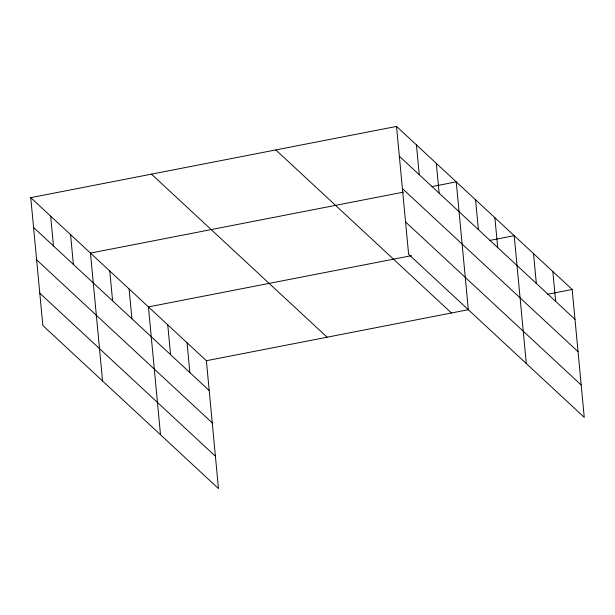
<?xml version="1.0" encoding="UTF-8"?>
<svg xmlns="http://www.w3.org/2000/svg" width="615" height="615" viewBox="0 0 615 615"><rect width="100%" height="100%" fill="white"/><g stroke="black" fill="none" stroke-linecap="round" stroke-linejoin="round"><path stroke-width="0.92" d="M30.75 197.646L206.386 360.713L218.471 488.579L42.835 325.519L30.75 197.646L396.529 126.421L572.165 289.481L584.25 417.354L408.614 254.287L396.529 126.421M403.432 192.141L90.467 253.088L102.551 380.962M431.722 186.637L456.245 181.863L468.33 309.729M411.412 255.686L148.423 306.9L160.515 434.767M489.686 240.45L514.202 235.668L526.294 363.542M206.386 360.713L468.43 309.683M547.642 294.254L572.165 289.481M399.35 156.248L574.979 319.316M402.402 188.605L578.038 351.665M405.554 221.938L581.19 384.998M275.82 149.922L451.456 312.989M151.459 174.145L327.095 337.204M33.571 227.473L209.208 390.54M36.631 259.83L212.267 422.897M39.783 293.163L215.411 456.23M552.839 271.546L555.66 301.373M533.52 253.611L536.341 283.438M494.883 217.733L497.704 247.568M475.564 199.798L478.385 229.626M436.335 163.382L439.156 193.21M416.432 144.902L419.253 174.729M187.068 342.77L189.889 372.605M167.749 324.835L170.563 354.663M129.104 288.965L131.925 318.793M109.785 271.023L112.606 300.858M70.564 234.607L73.377 264.435M50.653 216.126L53.474 245.954"/></g></svg>
